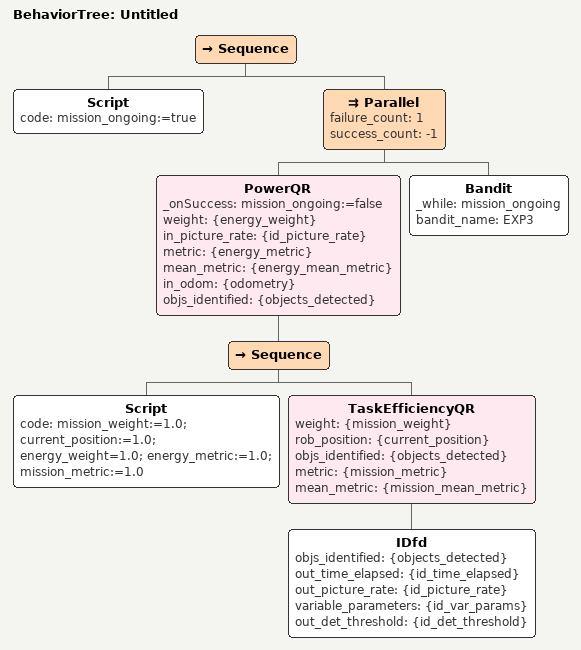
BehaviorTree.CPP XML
<root BTCPP_format="4">
  <BehaviorTree ID="Untitled">
   	<Sequence>
		<Script code="mission_ongoing:=true" />
		<Parallel failure_count="1"
		      success_count="-1">
			<PowerQR _onSuccess="mission_ongoing:=false" weight="{energy_weight}" in_picture_rate="{id_picture_rate}" metric="{energy_metric}" mean_metric="{energy_mean_metric}" in_odom="{odometry}" objs_identified="{objects_detected}">
				<Sequence>
					<Script code="mission_weight:=1.0; current_position:=1.0; energy_weight=1.0; energy_metric:=1.0; mission_metric:=1.0" />
					<TaskEfficiencyQR weight="{mission_weight}" rob_position="{current_position}" 			objs_identified="{objects_detected}" metric="{mission_metric}" mean_metric="{mission_mean_metric}" >
						<IDfd objs_identified="{objects_detected}" out_time_elapsed="{id_time_elapsed}" out_picture_rate="{id_picture_rate}" variable_parameters="{id_var_params}" out_det_threshold="{id_det_threshold}"/>
					</TaskEfficiencyQR>
				</Sequence>
			</PowerQR>
			<Bandit _while="mission_ongoing" bandit_name="EXP3" />
		</Parallel>
   	</Sequence>
  </BehaviorTree>
</root>
